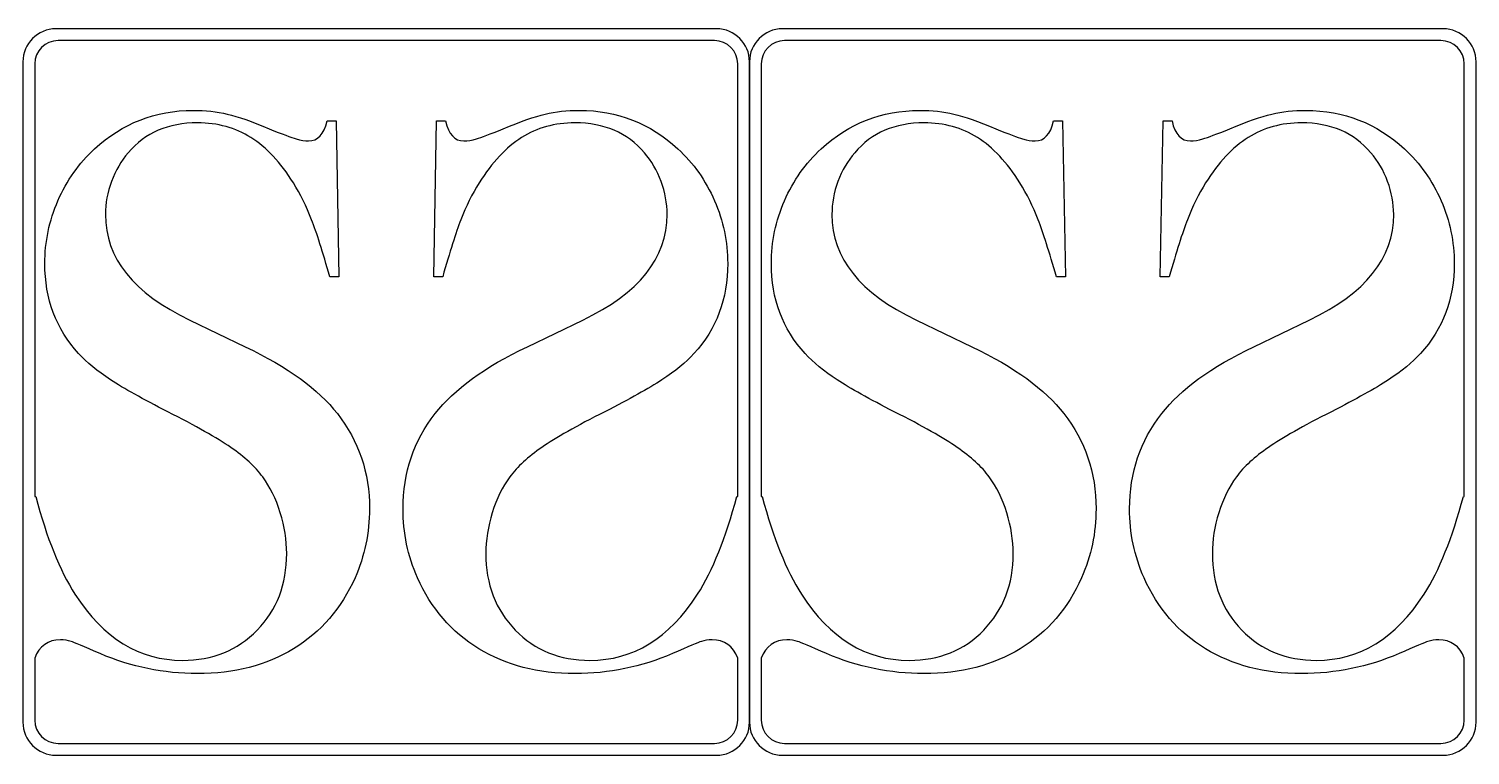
# Model space of a CAD drawing. Header units: centimetres. Extents: x -6 to 6, y -11 to 11.
# Drawn here: x -3.984 to -0.016, y -1 to 1 of the extents above; entities that cross this region are included whole.
import ezdxf

# ---------------------------------------------------------------- set-up
doc = ezdxf.new("R2010")
doc.units = ezdxf.units.CM
doc.header["$MEASUREMENT"] = 0
doc.layers.add('layer 1', color=7, linetype='Continuous')

msp = doc.modelspace()

# ---------------------------------------------------------------- linework, layer by layer
at = {"layer": 'layer 1', "color": 242}
for points, knots in [([(-3.9094, 1.00001), (-3.9094, 1.00001), (-2.09061, 1.00001), (-2.09061, 1.00001), (-2.09061, 1.00001), (-2.04078, 1.00001), (-2, 0.95922), (-2, 0.90939), (-2, 0.90939), (-2, 0.90939), (-2, -0.90937), (-2, -0.90937), (-2, -0.90937), (-2, -0.95922), (-2.04078, -1), (-2.09061, -1), (-2.09061, -1), (-2.09061, -1), (-3.9094, -1), (-3.9094, -1), (-3.9094, -1), (-3.95923, -1), (-4, -0.95922), (-4, -0.90939), (-4, -0.90939), (-4, -0.90939), (-4.00001, 0.90941), (-4.00001, 0.90941), (-4.00001, 0.90941), (-4.00001, 0.95924), (-3.95922, 1), (-3.9094, 1.00001)], [0, 0, 0, 0, 0.1111111, 0.1111111, 0.1111111, 0.1111111, 0.2222222, 0.2222222, 0.2222222, 0.2222222, 0.3333333, 0.3333333, 0.3333333, 0.3333333, 0.4444444, 0.4444444, 0.4444444, 0.4444444, 0.5555556, 0.5555556, 0.5555556, 0.5555556, 0.6666667, 0.6666667, 0.6666667, 0.6666667, 0.7777778, 0.7777778, 0.7777778, 0.7777778, 1, 1, 1, 1]), ([(-1.90939, 0.99999), (-1.90939, 0.99999), (-0.09061, 0.99999), (-0.09061, 0.99999), (-0.09061, 0.99999), (-0.04078, 0.99999), (0, 0.9592), (0, 0.90937), (0, 0.90937), (0, 0.90937), (0, -0.90939), (0, -0.90939), (0, -0.90939), (0, -0.95924), (-0.04078, -1.00002), (-0.09061, -1.00002), (-0.09061, -1.00002), (-0.09061, -1.00002), (-1.90939, -1.00002), (-1.90939, -1.00002), (-1.90939, -1.00002), (-1.95922, -1.00002), (-2, -0.95924), (-2, -0.90941), (-2, -0.90941), (-2, -0.90941), (-2, 0.90939), (-2, 0.90939), (-2, 0.90939), (-2, 0.95922), (-1.95922, 0.99998), (-1.90939, 0.99999)], [0, 0, 0, 0, 0.1111111, 0.1111111, 0.1111111, 0.1111111, 0.2222222, 0.2222222, 0.2222222, 0.2222222, 0.3333333, 0.3333333, 0.3333333, 0.3333333, 0.4444444, 0.4444444, 0.4444444, 0.4444444, 0.5555556, 0.5555556, 0.5555556, 0.5555556, 0.6666667, 0.6666667, 0.6666667, 0.6666667, 0.7777778, 0.7777778, 0.7777778, 0.7777778, 1, 1, 1, 1]), ([(-2.03227, -0.28777), (-2.03227, -0.28777), (-2.03492, -0.28773), (-2.03492, -0.28773), (-2.03492, -0.28773), (-2.06518, -0.40171), (-2.10132, -0.49135), (-2.14301, -0.55701), (-2.14301, -0.55701), (-2.2216, -0.67837), (-2.32044, -0.73887), (-2.43922, -0.73887), (-2.43922, -0.73887), (-2.52222, -0.73885), (-2.59084, -0.71121), (-2.64469, -0.6555), (-2.64469, -0.6555), (-2.69892, -0.60017), (-2.72585, -0.52972), (-2.72585, -0.4445), (-2.72585, -0.4445), (-2.72586, -0.40798), (-2.71995, -0.37036), (-2.70814, -0.33236), (-2.70814, -0.33236), (-2.69597, -0.294), (-2.68011, -0.26117), (-2.65982, -0.23387), (-2.65982, -0.23387), (-2.63916, -0.20545), (-2.60965, -0.17854), (-2.57165, -0.15272), (-2.57165, -0.15272), (-2.53404, -0.12651), (-2.47612, -0.09369), (-2.39828, -0.05422), (-2.39828, -0.05422), (-2.33005, -0.01954), (-2.27728, 0.0096), (-2.24113, 0.03357), (-2.24113, 0.03357), (-2.20461, 0.05718), (-2.17547, 0.08153), (-2.15297, 0.10588), (-2.15297, 0.10588), (-2.09101, 0.17376), (-2.06001, 0.25638), (-2.06001, 0.35339), (-2.06001, 0.35339), (-2.06001, 0.41353), (-2.07218, 0.47107), (-2.09616, 0.52677), (-2.09616, 0.52677), (-2.12051, 0.58211), (-2.15408, 0.62969), (-2.19724, 0.66953), (-2.19724, 0.66953), (-2.2736, 0.74), (-2.36397, 0.7754), (-2.46837, 0.7754), (-2.46837, 0.7754), (-2.50232, 0.7754), (-2.53366, 0.77207), (-2.56243, 0.76507), (-2.56243, 0.76507), (-2.59122, 0.75844), (-2.62994, 0.74478), (-2.67789, 0.72449), (-2.67789, 0.72449), (-2.71404, 0.71012), (-2.73839, 0.70088), (-2.75167, 0.69719), (-2.75167, 0.69719), (-2.76458, 0.69315), (-2.77602, 0.69129), (-2.78597, 0.69129), (-2.78597, 0.69129), (-2.81143, 0.69131), (-2.8284, 0.70937), (-2.83688, 0.74626), (-2.83688, 0.74626), (-2.83688, 0.74626), (-2.86161, 0.74627), (-2.86161, 0.74627), (-2.86161, 0.74627), (-2.86161, 0.74627), (-2.86935, 0.31725), (-2.86935, 0.31725), (-2.86935, 0.31725), (-2.86935, 0.31725), (-2.84463, 0.31725), (-2.84463, 0.31725), (-2.84463, 0.31725), (-2.82509, 0.38585), (-2.80847, 0.43823), (-2.79446, 0.47439), (-2.79446, 0.47439), (-2.78045, 0.51093), (-2.76347, 0.54484), (-2.74429, 0.57583), (-2.74429, 0.57583), (-2.70888, 0.63191), (-2.67014, 0.67359), (-2.62736, 0.70051), (-2.62736, 0.70051), (-2.58494, 0.72744), (-2.53587, 0.74109), (-2.48054, 0.74109), (-2.48054, 0.74109), (-2.40012, 0.74109), (-2.3363, 0.7138), (-2.28946, 0.65883), (-2.28946, 0.65883), (-2.26992, 0.63634), (-2.25478, 0.61014), (-2.24335, 0.57989), (-2.24335, 0.57989), (-2.23228, 0.54964), (-2.22674, 0.51939), (-2.22674, 0.48914), (-2.22674, 0.48914), (-2.22675, 0.36853), (-2.30421, 0.2715), (-2.45915, 0.19809), (-2.45915, 0.19809), (-2.45915, 0.19809), (-2.6115, 0.12433), (-2.6115, 0.12433), (-2.6115, 0.12433), (-2.72881, 0.06899), (-2.81327, 0.00775), (-2.86529, -0.05939), (-2.86529, -0.05939), (-2.92432, -0.13463), (-2.95382, -0.2217), (-2.95382, -0.3213), (-2.95382, -0.3213), (-2.95382, -0.3877), (-2.94054, -0.45115), (-2.91398, -0.51164), (-2.91398, -0.51164), (-2.87636, -0.59574), (-2.82028, -0.66103), (-2.74503, -0.70678), (-2.74503, -0.70678), (-2.67015, -0.75251), (-2.58198, -0.77539), (-2.48017, -0.77539), (-2.48017, -0.77539), (-2.38721, -0.77539), (-2.29794, -0.75695), (-2.21199, -0.72043), (-2.21199, -0.72043), (-2.16737, -0.70087), (-2.1408, -0.68981), (-2.13231, -0.68686), (-2.13231, -0.68686), (-2.12346, -0.68391), (-2.11387, -0.68243), (-2.1028, -0.68243), (-2.1028, -0.68243), (-2.06908, -0.68242), (-2.04533, -0.6992), (-2.03227, -0.73269), (-2.03227, -0.73269), (-2.03227, -0.73269), (-2.03227, -0.90344), (-2.03227, -0.90344), (-2.03227, -0.90344), (-2.03227, -0.9388), (-2.0612, -0.96773), (-2.09656, -0.96773), (-2.09656, -0.96773), (-2.09656, -0.96773), (-3.90345, -0.96771), (-3.90345, -0.96771), (-3.90345, -0.96771), (-3.93881, -0.96771), (-3.96773, -0.9388), (-3.96773, -0.90344), (-3.96773, -0.90344), (-3.96773, -0.90344), (-3.96774, -0.73306), (-3.96774, -0.73306), (-3.96774, -0.73306), (-3.9547, -0.6993), (-3.93092, -0.68243), (-3.89707, -0.68243), (-3.89707, -0.68243), (-3.886, -0.68242), (-3.87642, -0.68391), (-3.86756, -0.68686), (-3.86756, -0.68686), (-3.85908, -0.6898), (-3.83252, -0.70088), (-3.78788, -0.72043), (-3.78788, -0.72043), (-3.70193, -0.75695), (-3.61266, -0.77539), (-3.5197, -0.77539), (-3.5197, -0.77539), (-3.4179, -0.77539), (-3.32973, -0.75252), (-3.25484, -0.70678), (-3.25484, -0.70678), (-3.1796, -0.66103), (-3.12352, -0.59574), (-3.0859, -0.51164), (-3.0859, -0.51164), (-3.05933, -0.45114), (-3.04605, -0.3877), (-3.04605, -0.3213), (-3.04605, -0.3213), (-3.04606, -0.22169), (-3.07557, -0.13464), (-3.13459, -0.05939), (-3.13459, -0.05939), (-3.1866, 0.00777), (-3.27108, 0.06898), (-3.38838, 0.12432), (-3.38838, 0.12432), (-3.38838, 0.12432), (-3.54073, 0.19811), (-3.54073, 0.19811), (-3.54073, 0.19811), (-3.69566, 0.27151), (-3.77313, 0.36852), (-3.77313, 0.48914), (-3.77313, 0.48914), (-3.77313, 0.5194), (-3.76759, 0.54964), (-3.75653, 0.57989), (-3.75653, 0.57989), (-3.74509, 0.61014), (-3.72996, 0.63633), (-3.71041, 0.65883), (-3.71041, 0.65883), (-3.66357, 0.71381), (-3.59975, 0.74109), (-3.51933, 0.74109), (-3.51933, 0.74109), (-3.46401, 0.74109), (-3.41494, 0.72744), (-3.37252, 0.70051), (-3.37252, 0.70051), (-3.32973, 0.6736), (-3.291, 0.6319), (-3.25558, 0.57583), (-3.25558, 0.57583), (-3.23641, 0.54486), (-3.21943, 0.51091), (-3.20541, 0.47439), (-3.20541, 0.47439), (-3.1914, 0.43824), (-3.1748, 0.38585), (-3.15525, 0.31725), (-3.15525, 0.31725), (-3.15525, 0.31725), (-3.13053, 0.31725), (-3.13053, 0.31725), (-3.13053, 0.31725), (-3.13053, 0.31725), (-3.13828, 0.74627), (-3.13828, 0.74627), (-3.13828, 0.74627), (-3.13828, 0.74627), (-3.163, 0.74627), (-3.163, 0.74627), (-3.163, 0.74627), (-3.17147, 0.70938), (-3.18844, 0.69129), (-3.2139, 0.69129), (-3.2139, 0.69129), (-3.22386, 0.69131), (-3.23529, 0.69314), (-3.2482, 0.69719), (-3.2482, 0.69719), (-3.26148, 0.70089), (-3.28583, 0.71011), (-3.32198, 0.72449), (-3.32198, 0.72449), (-3.36994, 0.74478), (-3.40867, 0.75843), (-3.43744, 0.76507), (-3.43744, 0.76507), (-3.46622, 0.77209), (-3.49757, 0.7754), (-3.53151, 0.7754), (-3.53151, 0.7754), (-3.6359, 0.7754), (-3.72628, 0.73999), (-3.80264, 0.66953), (-3.80264, 0.66953), (-3.84579, 0.62969), (-3.87936, 0.5821), (-3.90371, 0.52677), (-3.90371, 0.52677), (-3.9277, 0.47108), (-3.93986, 0.41352), (-3.93986, 0.35339), (-3.93986, 0.35339), (-3.93987, 0.25639), (-3.90888, 0.17375), (-3.8469, 0.10588), (-3.8469, 0.10588), (-3.82441, 0.08155), (-3.79526, 0.05718), (-3.75874, 0.03357), (-3.75874, 0.03357), (-3.72259, 0.00961), (-3.66984, -0.01955), (-3.60159, -0.05422), (-3.60159, -0.05422), (-3.52377, -0.09367), (-3.46585, -0.12653), (-3.42822, -0.15272), (-3.42822, -0.15272), (-3.39023, -0.17853), (-3.36071, -0.20546), (-3.34005, -0.23387), (-3.34005, -0.23387), (-3.31977, -0.26115), (-3.30391, -0.294), (-3.29173, -0.33236), (-3.29173, -0.33236), (-3.27994, -0.37035), (-3.27403, -0.40798), (-3.27403, -0.4445), (-3.27403, -0.4445), (-3.27403, -0.5297), (-3.30096, -0.60017), (-3.35518, -0.6555), (-3.35518, -0.6555), (-3.40904, -0.71121), (-3.47765, -0.73887), (-3.56065, -0.73887), (-3.56065, -0.73887), (-3.67943, -0.73885), (-3.77829, -0.67838), (-3.85686, -0.55701), (-3.85686, -0.55701), (-3.89855, -0.49134), (-3.93469, -0.40171), (-3.96495, -0.28773), (-3.96495, -0.28773), (-3.96495, -0.28773), (-3.96774, -0.28777), (-3.96774, -0.28777), (-3.96774, -0.28777), (-3.96774, -0.28777), (-3.96774, 0.90346), (-3.96774, 0.90346), (-3.96774, 0.90346), (-3.96774, 0.93882), (-3.9388, 0.96773), (-3.90344, 0.96773), (-3.90344, 0.96773), (-3.90344, 0.96773), (-2.09656, 0.96775), (-2.09656, 0.96775), (-2.09656, 0.96775), (-2.0612, 0.96775), (-2.03227, 0.9388), (-2.03227, 0.90344), (-2.03227, 0.90344), (-2.03227, 0.90344), (-2.03227, -0.28777), (-2.03227, -0.28777)], [0, 0, 0, 0, 0.0107527, 0.0107527, 0.0107527, 0.0107527, 0.0215054, 0.0215054, 0.0215054, 0.0215054, 0.0322581, 0.0322581, 0.0322581, 0.0322581, 0.0430108, 0.0430108, 0.0430108, 0.0430108, 0.0537634, 0.0537634, 0.0537634, 0.0537634, 0.0645161, 0.0645161, 0.0645161, 0.0645161, 0.0752688, 0.0752688, 0.0752688, 0.0752688, 0.0860215, 0.0860215, 0.0860215, 0.0860215, 0.0967742, 0.0967742, 0.0967742, 0.0967742, 0.1075269, 0.1075269, 0.1075269, 0.1075269, 0.1182796, 0.1182796, 0.1182796, 0.1182796, 0.1290323, 0.1290323, 0.1290323, 0.1290323, 0.1397849, 0.1397849, 0.1397849, 0.1397849, 0.1505376, 0.1505376, 0.1505376, 0.1505376, 0.1612903, 0.1612903, 0.1612903, 0.1612903, 0.172043, 0.172043, 0.172043, 0.172043, 0.1827957, 0.1827957, 0.1827957, 0.1827957, 0.1935484, 0.1935484, 0.1935484, 0.1935484, 0.2043011, 0.2043011, 0.2043011, 0.2043011, 0.2150538, 0.2150538, 0.2150538, 0.2150538, 0.2258065, 0.2258065, 0.2258065, 0.2258065, 0.2365591, 0.2365591, 0.2365591, 0.2365591, 0.2473118, 0.2473118, 0.2473118, 0.2473118, 0.2580645, 0.2580645, 0.2580645, 0.2580645, 0.2688172, 0.2688172, 0.2688172, 0.2688172, 0.2795699, 0.2795699, 0.2795699, 0.2795699, 0.2903226, 0.2903226, 0.2903226, 0.2903226, 0.3010753, 0.3010753, 0.3010753, 0.3010753, 0.311828, 0.311828, 0.311828, 0.311828, 0.3225806, 0.3225806, 0.3225806, 0.3225806, 0.3333333, 0.3333333, 0.3333333, 0.3333333, 0.344086, 0.344086, 0.344086, 0.344086, 0.3548387, 0.3548387, 0.3548387, 0.3548387, 0.3655914, 0.3655914, 0.3655914, 0.3655914, 0.3763441, 0.3763441, 0.3763441, 0.3763441, 0.3870968, 0.3870968, 0.3870968, 0.3870968, 0.3978495, 0.3978495, 0.3978495, 0.3978495, 0.4086022, 0.4086022, 0.4086022, 0.4086022, 0.4193548, 0.4193548, 0.4193548, 0.4193548, 0.4301075, 0.4301075, 0.4301075, 0.4301075, 0.4408602, 0.4408602, 0.4408602, 0.4408602, 0.4516129, 0.4516129, 0.4516129, 0.4516129, 0.4623656, 0.4623656, 0.4623656, 0.4623656, 0.4731183, 0.4731183, 0.4731183, 0.4731183, 0.483871, 0.483871, 0.483871, 0.483871, 0.4946237, 0.4946237, 0.4946237, 0.4946237, 0.5053763, 0.5053763, 0.5053763, 0.5053763, 0.516129, 0.516129, 0.516129, 0.516129, 0.5268817, 0.5268817, 0.5268817, 0.5268817, 0.5376344, 0.5376344, 0.5376344, 0.5376344, 0.5483871, 0.5483871, 0.5483871, 0.5483871, 0.5591398, 0.5591398, 0.5591398, 0.5591398, 0.5698925, 0.5698925, 0.5698925, 0.5698925, 0.5806452, 0.5806452, 0.5806452, 0.5806452, 0.5913978, 0.5913978, 0.5913978, 0.5913978, 0.6021505, 0.6021505, 0.6021505, 0.6021505, 0.6129032, 0.6129032, 0.6129032, 0.6129032, 0.6236559, 0.6236559, 0.6236559, 0.6236559, 0.6344086, 0.6344086, 0.6344086, 0.6344086, 0.6451613, 0.6451613, 0.6451613, 0.6451613, 0.655914, 0.655914, 0.655914, 0.655914, 0.6666667, 0.6666667, 0.6666667, 0.6666667, 0.6774194, 0.6774194, 0.6774194, 0.6774194, 0.688172, 0.688172, 0.688172, 0.688172, 0.6989247, 0.6989247, 0.6989247, 0.6989247, 0.7096774, 0.7096774, 0.7096774, 0.7096774, 0.7204301, 0.7204301, 0.7204301, 0.7204301, 0.7311828, 0.7311828, 0.7311828, 0.7311828, 0.7419355, 0.7419355, 0.7419355, 0.7419355, 0.7526882, 0.7526882, 0.7526882, 0.7526882, 0.7634409, 0.7634409, 0.7634409, 0.7634409, 0.7741935, 0.7741935, 0.7741935, 0.7741935, 0.7849462, 0.7849462, 0.7849462, 0.7849462, 0.7956989, 0.7956989, 0.7956989, 0.7956989, 0.8064516, 0.8064516, 0.8064516, 0.8064516, 0.8172043, 0.8172043, 0.8172043, 0.8172043, 0.827957, 0.827957, 0.827957, 0.827957, 0.8387097, 0.8387097, 0.8387097, 0.8387097, 0.8494624, 0.8494624, 0.8494624, 0.8494624, 0.8602151, 0.8602151, 0.8602151, 0.8602151, 0.8709677, 0.8709677, 0.8709677, 0.8709677, 0.8817204, 0.8817204, 0.8817204, 0.8817204, 0.8924731, 0.8924731, 0.8924731, 0.8924731, 0.9032258, 0.9032258, 0.9032258, 0.9032258, 0.9139785, 0.9139785, 0.9139785, 0.9139785, 0.9247312, 0.9247312, 0.9247312, 0.9247312, 0.9354839, 0.9354839, 0.9354839, 0.9354839, 0.9462366, 0.9462366, 0.9462366, 0.9462366, 0.9569892, 0.9569892, 0.9569892, 0.9569892, 0.9677419, 0.9677419, 0.9677419, 0.9677419, 0.9784946, 0.9784946, 0.9784946, 0.9784946, 1, 1, 1, 1]), ([(-0.03227, -0.28779), (-0.03227, -0.28779), (-0.03492, -0.28775), (-0.03492, -0.28775), (-0.03492, -0.28775), (-0.06518, -0.40173), (-0.10132, -0.49137), (-0.14301, -0.55703), (-0.14301, -0.55703), (-0.22159, -0.67839), (-0.32044, -0.73889), (-0.43922, -0.73889), (-0.43922, -0.73889), (-0.52222, -0.73887), (-0.59084, -0.71123), (-0.64469, -0.65552), (-0.64469, -0.65552), (-0.69892, -0.60019), (-0.72585, -0.52974), (-0.72585, -0.44452), (-0.72585, -0.44452), (-0.72585, -0.408), (-0.71995, -0.37038), (-0.70814, -0.33238), (-0.70814, -0.33238), (-0.69597, -0.29402), (-0.68011, -0.26119), (-0.65982, -0.23389), (-0.65982, -0.23389), (-0.63916, -0.20547), (-0.60965, -0.17856), (-0.57165, -0.15274), (-0.57165, -0.15274), (-0.53403, -0.12653), (-0.47612, -0.09371), (-0.39828, -0.05424), (-0.39828, -0.05424), (-0.33004, -0.01956), (-0.27728, 0.00958), (-0.24113, 0.03355), (-0.24113, 0.03355), (-0.20461, 0.05716), (-0.17547, 0.08151), (-0.15297, 0.10586), (-0.15297, 0.10586), (-0.091, 0.17374), (-0.06001, 0.25636), (-0.06001, 0.35337), (-0.06001, 0.35337), (-0.06001, 0.41351), (-0.07218, 0.47105), (-0.09616, 0.52675), (-0.09616, 0.52675), (-0.12051, 0.58209), (-0.15408, 0.62967), (-0.19724, 0.66951), (-0.19724, 0.66951), (-0.27359, 0.73998), (-0.36397, 0.77538), (-0.46837, 0.77538), (-0.46837, 0.77538), (-0.50231, 0.77538), (-0.53366, 0.77205), (-0.56243, 0.76505), (-0.56243, 0.76505), (-0.59121, 0.75842), (-0.62994, 0.74476), (-0.67789, 0.72447), (-0.67789, 0.72447), (-0.71404, 0.7101), (-0.73839, 0.70086), (-0.75167, 0.69717), (-0.75167, 0.69717), (-0.76458, 0.69313), (-0.77602, 0.69127), (-0.78597, 0.69127), (-0.78597, 0.69127), (-0.81143, 0.69129), (-0.8284, 0.70935), (-0.83688, 0.74624), (-0.83688, 0.74624), (-0.83688, 0.74624), (-0.8616, 0.74625), (-0.8616, 0.74625), (-0.8616, 0.74625), (-0.8616, 0.74625), (-0.86934, 0.31723), (-0.86934, 0.31723), (-0.86934, 0.31723), (-0.86934, 0.31723), (-0.84463, 0.31723), (-0.84463, 0.31723), (-0.84463, 0.31723), (-0.82508, 0.38583), (-0.80847, 0.43821), (-0.79446, 0.47437), (-0.79446, 0.47437), (-0.78044, 0.51091), (-0.76347, 0.54482), (-0.74429, 0.57581), (-0.74429, 0.57581), (-0.70888, 0.63189), (-0.67014, 0.67357), (-0.62736, 0.70049), (-0.62736, 0.70049), (-0.58493, 0.72742), (-0.53587, 0.74107), (-0.48054, 0.74107), (-0.48054, 0.74107), (-0.40012, 0.74107), (-0.3363, 0.71378), (-0.28946, 0.65881), (-0.28946, 0.65881), (-0.26991, 0.63632), (-0.25478, 0.61012), (-0.24335, 0.57987), (-0.24335, 0.57987), (-0.23228, 0.54962), (-0.22674, 0.51937), (-0.22674, 0.48912), (-0.22674, 0.48912), (-0.22674, 0.36851), (-0.30421, 0.27148), (-0.45915, 0.19807), (-0.45915, 0.19807), (-0.45915, 0.19807), (-0.61149, 0.12431), (-0.61149, 0.12431), (-0.61149, 0.12431), (-0.7288, 0.06897), (-0.81327, 0.00773), (-0.86529, -0.05941), (-0.86529, -0.05941), (-0.92431, -0.13465), (-0.95382, -0.22172), (-0.95382, -0.32132), (-0.95382, -0.32132), (-0.95382, -0.38772), (-0.94054, -0.45117), (-0.91398, -0.51166), (-0.91398, -0.51166), (-0.87636, -0.59576), (-0.82028, -0.66105), (-0.74503, -0.7068), (-0.74503, -0.7068), (-0.67014, -0.75253), (-0.58198, -0.77541), (-0.48017, -0.77541), (-0.48017, -0.77541), (-0.38721, -0.77541), (-0.29794, -0.75697), (-0.21199, -0.72045), (-0.21199, -0.72045), (-0.16736, -0.70089), (-0.1408, -0.68983), (-0.13231, -0.68688), (-0.13231, -0.68688), (-0.12346, -0.68393), (-0.11387, -0.68245), (-0.1028, -0.68245), (-0.1028, -0.68245), (-0.06908, -0.68244), (-0.04533, -0.69922), (-0.03227, -0.73271), (-0.03227, -0.73271), (-0.03227, -0.73271), (-0.03227, -0.90346), (-0.03227, -0.90346), (-0.03227, -0.90346), (-0.03227, -0.93882), (-0.0612, -0.96775), (-0.09656, -0.96775), (-0.09656, -0.96775), (-0.09656, -0.96775), (-1.90344, -0.96773), (-1.90344, -0.96773), (-1.90344, -0.96773), (-1.9388, -0.96773), (-1.96773, -0.93882), (-1.96773, -0.90346), (-1.96773, -0.90346), (-1.96773, -0.90346), (-1.96773, -0.73308), (-1.96773, -0.73308), (-1.96773, -0.73308), (-1.95471, -0.69932), (-1.93092, -0.68245), (-1.89707, -0.68245), (-1.89707, -0.68245), (-1.886, -0.68244), (-1.87642, -0.68393), (-1.86756, -0.68688), (-1.86756, -0.68688), (-1.85907, -0.68982), (-1.83252, -0.7009), (-1.78788, -0.72045), (-1.78788, -0.72045), (-1.70193, -0.75697), (-1.61266, -0.77541), (-1.5197, -0.77541), (-1.5197, -0.77541), (-1.41789, -0.77541), (-1.32973, -0.75254), (-1.25484, -0.7068), (-1.25484, -0.7068), (-1.17959, -0.66105), (-1.12352, -0.59576), (-1.0859, -0.51166), (-1.0859, -0.51166), (-1.05933, -0.45116), (-1.04605, -0.38772), (-1.04605, -0.32132), (-1.04605, -0.32132), (-1.04605, -0.22171), (-1.07557, -0.13466), (-1.13459, -0.05941), (-1.13459, -0.05941), (-1.1866, 0.00775), (-1.27108, 0.06896), (-1.38838, 0.1243), (-1.38838, 0.1243), (-1.38838, 0.1243), (-1.54073, 0.19809), (-1.54073, 0.19809), (-1.54073, 0.19809), (-1.69566, 0.27149), (-1.77313, 0.3685), (-1.77313, 0.48912), (-1.77313, 0.48912), (-1.77313, 0.51938), (-1.76759, 0.54962), (-1.75653, 0.57987), (-1.75653, 0.57987), (-1.74509, 0.61012), (-1.72996, 0.63631), (-1.71041, 0.65881), (-1.71041, 0.65881), (-1.66357, 0.71379), (-1.59975, 0.74107), (-1.51933, 0.74107), (-1.51933, 0.74107), (-1.464, 0.74107), (-1.41494, 0.72742), (-1.37252, 0.70049), (-1.37252, 0.70049), (-1.32973, 0.67358), (-1.291, 0.63188), (-1.25558, 0.57581), (-1.25558, 0.57581), (-1.2364, 0.54484), (-1.21943, 0.51089), (-1.20541, 0.47437), (-1.20541, 0.47437), (-1.1914, 0.43822), (-1.1748, 0.38583), (-1.15525, 0.31723), (-1.15525, 0.31723), (-1.15525, 0.31723), (-1.13054, 0.31723), (-1.13054, 0.31723), (-1.13054, 0.31723), (-1.13054, 0.31723), (-1.13828, 0.74625), (-1.13828, 0.74625), (-1.13828, 0.74625), (-1.13828, 0.74625), (-1.16299, 0.74625), (-1.16299, 0.74625), (-1.16299, 0.74625), (-1.17147, 0.70936), (-1.18844, 0.69127), (-1.2139, 0.69127), (-1.2139, 0.69127), (-1.22386, 0.69129), (-1.23529, 0.69312), (-1.2482, 0.69717), (-1.2482, 0.69717), (-1.26148, 0.70087), (-1.28583, 0.71009), (-1.32198, 0.72447), (-1.32198, 0.72447), (-1.36994, 0.74476), (-1.40867, 0.75841), (-1.43744, 0.76505), (-1.43744, 0.76505), (-1.46621, 0.77207), (-1.49757, 0.77538), (-1.53151, 0.77538), (-1.53151, 0.77538), (-1.6359, 0.77538), (-1.72628, 0.73997), (-1.80264, 0.66951), (-1.80264, 0.66951), (-1.84579, 0.62967), (-1.87936, 0.58208), (-1.90371, 0.52675), (-1.90371, 0.52675), (-1.92769, 0.47106), (-1.93986, 0.4135), (-1.93986, 0.35337), (-1.93986, 0.35337), (-1.93986, 0.25637), (-1.90888, 0.17373), (-1.8469, 0.10586), (-1.8469, 0.10586), (-1.8244, 0.08153), (-1.79526, 0.05716), (-1.75874, 0.03355), (-1.75874, 0.03355), (-1.72259, 0.00959), (-1.66984, -0.01957), (-1.60159, -0.05424), (-1.60159, -0.05424), (-1.52376, -0.09369), (-1.46585, -0.12655), (-1.42822, -0.15274), (-1.42822, -0.15274), (-1.39022, -0.17855), (-1.36071, -0.20548), (-1.34005, -0.23389), (-1.34005, -0.23389), (-1.31977, -0.26117), (-1.30391, -0.29402), (-1.29173, -0.33238), (-1.29173, -0.33238), (-1.27993, -0.37037), (-1.27403, -0.408), (-1.27403, -0.44452), (-1.27403, -0.44452), (-1.27403, -0.52972), (-1.30096, -0.60019), (-1.35518, -0.65552), (-1.35518, -0.65552), (-1.40903, -0.71123), (-1.47765, -0.73889), (-1.56065, -0.73889), (-1.56065, -0.73889), (-1.67943, -0.73887), (-1.77829, -0.6784), (-1.85686, -0.55703), (-1.85686, -0.55703), (-1.89855, -0.49136), (-1.93469, -0.40173), (-1.96495, -0.28775), (-1.96495, -0.28775), (-1.96495, -0.28775), (-1.96773, -0.28779), (-1.96773, -0.28779), (-1.96773, -0.28779), (-1.96773, -0.28779), (-1.96773, 0.90344), (-1.96773, 0.90344), (-1.96773, 0.90344), (-1.96773, 0.9388), (-1.9388, 0.96771), (-1.90344, 0.96771), (-1.90344, 0.96771), (-1.90344, 0.96771), (-0.09656, 0.96773), (-0.09656, 0.96773), (-0.09656, 0.96773), (-0.0612, 0.96773), (-0.03227, 0.93878), (-0.03227, 0.90342), (-0.03227, 0.90342), (-0.03227, 0.90342), (-0.03227, -0.28779), (-0.03227, -0.28779)], [0, 0, 0, 0, 0.0107527, 0.0107527, 0.0107527, 0.0107527, 0.0215054, 0.0215054, 0.0215054, 0.0215054, 0.0322581, 0.0322581, 0.0322581, 0.0322581, 0.0430108, 0.0430108, 0.0430108, 0.0430108, 0.0537634, 0.0537634, 0.0537634, 0.0537634, 0.0645161, 0.0645161, 0.0645161, 0.0645161, 0.0752688, 0.0752688, 0.0752688, 0.0752688, 0.0860215, 0.0860215, 0.0860215, 0.0860215, 0.0967742, 0.0967742, 0.0967742, 0.0967742, 0.1075269, 0.1075269, 0.1075269, 0.1075269, 0.1182796, 0.1182796, 0.1182796, 0.1182796, 0.1290323, 0.1290323, 0.1290323, 0.1290323, 0.1397849, 0.1397849, 0.1397849, 0.1397849, 0.1505376, 0.1505376, 0.1505376, 0.1505376, 0.1612903, 0.1612903, 0.1612903, 0.1612903, 0.172043, 0.172043, 0.172043, 0.172043, 0.1827957, 0.1827957, 0.1827957, 0.1827957, 0.1935484, 0.1935484, 0.1935484, 0.1935484, 0.2043011, 0.2043011, 0.2043011, 0.2043011, 0.2150538, 0.2150538, 0.2150538, 0.2150538, 0.2258065, 0.2258065, 0.2258065, 0.2258065, 0.2365591, 0.2365591, 0.2365591, 0.2365591, 0.2473118, 0.2473118, 0.2473118, 0.2473118, 0.2580645, 0.2580645, 0.2580645, 0.2580645, 0.2688172, 0.2688172, 0.2688172, 0.2688172, 0.2795699, 0.2795699, 0.2795699, 0.2795699, 0.2903226, 0.2903226, 0.2903226, 0.2903226, 0.3010753, 0.3010753, 0.3010753, 0.3010753, 0.311828, 0.311828, 0.311828, 0.311828, 0.3225806, 0.3225806, 0.3225806, 0.3225806, 0.3333333, 0.3333333, 0.3333333, 0.3333333, 0.344086, 0.344086, 0.344086, 0.344086, 0.3548387, 0.3548387, 0.3548387, 0.3548387, 0.3655914, 0.3655914, 0.3655914, 0.3655914, 0.3763441, 0.3763441, 0.3763441, 0.3763441, 0.3870968, 0.3870968, 0.3870968, 0.3870968, 0.3978495, 0.3978495, 0.3978495, 0.3978495, 0.4086022, 0.4086022, 0.4086022, 0.4086022, 0.4193548, 0.4193548, 0.4193548, 0.4193548, 0.4301075, 0.4301075, 0.4301075, 0.4301075, 0.4408602, 0.4408602, 0.4408602, 0.4408602, 0.4516129, 0.4516129, 0.4516129, 0.4516129, 0.4623656, 0.4623656, 0.4623656, 0.4623656, 0.4731183, 0.4731183, 0.4731183, 0.4731183, 0.483871, 0.483871, 0.483871, 0.483871, 0.4946237, 0.4946237, 0.4946237, 0.4946237, 0.5053763, 0.5053763, 0.5053763, 0.5053763, 0.516129, 0.516129, 0.516129, 0.516129, 0.5268817, 0.5268817, 0.5268817, 0.5268817, 0.5376344, 0.5376344, 0.5376344, 0.5376344, 0.5483871, 0.5483871, 0.5483871, 0.5483871, 0.5591398, 0.5591398, 0.5591398, 0.5591398, 0.5698925, 0.5698925, 0.5698925, 0.5698925, 0.5806452, 0.5806452, 0.5806452, 0.5806452, 0.5913978, 0.5913978, 0.5913978, 0.5913978, 0.6021505, 0.6021505, 0.6021505, 0.6021505, 0.6129032, 0.6129032, 0.6129032, 0.6129032, 0.6236559, 0.6236559, 0.6236559, 0.6236559, 0.6344086, 0.6344086, 0.6344086, 0.6344086, 0.6451613, 0.6451613, 0.6451613, 0.6451613, 0.655914, 0.655914, 0.655914, 0.655914, 0.6666667, 0.6666667, 0.6666667, 0.6666667, 0.6774194, 0.6774194, 0.6774194, 0.6774194, 0.688172, 0.688172, 0.688172, 0.688172, 0.6989247, 0.6989247, 0.6989247, 0.6989247, 0.7096774, 0.7096774, 0.7096774, 0.7096774, 0.7204301, 0.7204301, 0.7204301, 0.7204301, 0.7311828, 0.7311828, 0.7311828, 0.7311828, 0.7419355, 0.7419355, 0.7419355, 0.7419355, 0.7526882, 0.7526882, 0.7526882, 0.7526882, 0.7634409, 0.7634409, 0.7634409, 0.7634409, 0.7741935, 0.7741935, 0.7741935, 0.7741935, 0.7849462, 0.7849462, 0.7849462, 0.7849462, 0.7956989, 0.7956989, 0.7956989, 0.7956989, 0.8064516, 0.8064516, 0.8064516, 0.8064516, 0.8172043, 0.8172043, 0.8172043, 0.8172043, 0.827957, 0.827957, 0.827957, 0.827957, 0.8387097, 0.8387097, 0.8387097, 0.8387097, 0.8494624, 0.8494624, 0.8494624, 0.8494624, 0.8602151, 0.8602151, 0.8602151, 0.8602151, 0.8709677, 0.8709677, 0.8709677, 0.8709677, 0.8817204, 0.8817204, 0.8817204, 0.8817204, 0.8924731, 0.8924731, 0.8924731, 0.8924731, 0.9032258, 0.9032258, 0.9032258, 0.9032258, 0.9139785, 0.9139785, 0.9139785, 0.9139785, 0.9247312, 0.9247312, 0.9247312, 0.9247312, 0.9354839, 0.9354839, 0.9354839, 0.9354839, 0.9462366, 0.9462366, 0.9462366, 0.9462366, 0.9569892, 0.9569892, 0.9569892, 0.9569892, 0.9677419, 0.9677419, 0.9677419, 0.9677419, 0.9784946, 0.9784946, 0.9784946, 0.9784946, 1, 1, 1, 1])]:
    msp.add_open_spline(points, degree=3, knots=knots, dxfattribs=at)

doc.saveas('drawing.dxf')
